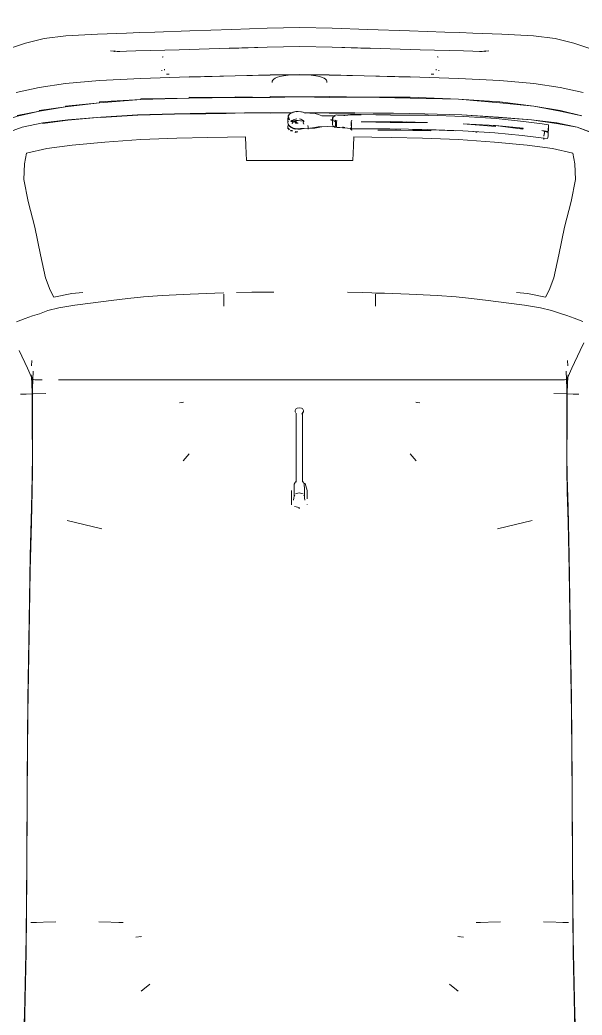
# Model space of a CAD drawing. Header units: millimetres. Extents: x -11245 to 24889, y -43080 to -3800.
# Drawn here: x 19187 to 20146, y -39636 to -37938 of the extents above; entities that cross this region are included whole.
import ezdxf

# ---------------------------------------------------------------- set-up
doc = ezdxf.new("R2010")
doc.units = ezdxf.units.MM
doc.layers.add('A-FLOR-PATT', color=8, linetype='Continuous', lineweight=18)
doc.layers.add('G-IMPT', color=8, linetype='Continuous', lineweight=9)

# ---------------------------------------------------------------- blocks, each defined once
blk = doc.blocks.new('CRT_Fiat Punto - Punto_dwg-V24-PONTOS HIDRÁULICOS GARAGEM')
at = {"layer": 'G-IMPT'}
for p, q in [((834, 187.49), (838.93, 187.67)), ((838.93, 187.67), (841.14, 187.75)), ((843.69, 187.84), (841.14, 187.75)), ((843.69, 187.84), (849.64, 188.05)), ((856.75, 188.3), (849.64, 188.05)), ((862.79, 188.52), (856.75, 188.3)), ((868.29, 188.62), (862.79, 188.52)), ((868.29, 188.62), (873.79, 188.52)), ((873.79, 188.52), (879.82, 188.3)), ((879.82, 188.3), (886.94, 188.05)), ((886.94, 188.05), (892.89, 187.84)), ((892.89, 187.84), (895.44, 187.75)), ((897.64, 187.67), (895.44, 187.75)), ((897.64, 187.67), (902.57, 187.49)), ((821.77, 185.97), (817.89, 184.68)), ((824.93, 186.75), (821.77, 185.97)), ((824.93, 186.75), (828.59, 187.19)), ((828.59, 187.19), (834, 187.49)), ((907.98, 187.19), (902.57, 187.49)), ((907.98, 187.19), (911.64, 186.75)), ((911.64, 186.75), (914.8, 185.97)), ((914.8, 185.97), (918.68, 184.68)), ((836.18, 184.63), (837.34, 184.55)), ((836.18, 184.63), (837.79, 184.53)), ((836.8, 184.46), (836.8, 184.66)), ((836.8, 184.66), (837.34, 184.55)), ((840.49, 184.64), (837.34, 184.55)), ((837.34, 184.55), (837.79, 184.53)), ((840.49, 184.64), (847.84, 184.84)), ((856.3, 185.09), (847.84, 184.84)), ((862.79, 185.29), (856.3, 185.09)), ((856.35, 185.08), (862.79, 185.3)), ((856.35, 185.08), (862.79, 185.29)), ((868.29, 185.39), (862.79, 185.3)), ((868.29, 185.39), (873.79, 185.3)), ((873.79, 185.3), (880.22, 185.08)), ((873.79, 185.29), (880.22, 185.08)), ((873.79, 185.29), (880.27, 185.09)), ((880.27, 185.09), (888.74, 184.84)), ((888.74, 184.84), (896.09, 184.64)), ((896.09, 184.64), (899.24, 184.55)), ((900.39, 184.63), (898.78, 184.53)), ((898.78, 184.53), (899.24, 184.55)), ((899.77, 184.66), (899.24, 184.55)), ((900.39, 184.63), (899.24, 184.55)), ((899.77, 184.46), (899.77, 184.66)), ((844.97, 183.56), (845.08, 183.63)), ((845.08, 183.63), (845.14, 183.66)), ((891.69, 183.63), (891.63, 183.66)), ((891.69, 183.63), (891.8, 183.56)), ((844.87, 181.24), (844.88, 181.38)), ((845.34, 181.52), (845.35, 181.36)), ((891.43, 181.52), (891.42, 181.36)), ((891.89, 181.38), (891.9, 181.24)), ((824.09, 178.46), (828.55, 179.13)), ((824.09, 178.46), (828.55, 179.11)), ((828.55, 179.11), (824.09, 178.46)), ((828.55, 179.13), (834.34, 179.61)), ((841.36, 179.95), (834.34, 179.61)), ((841.36, 179.95), (849.54, 180.23)), ((846.16, 180.72), (845.7, 180.69)), ((849.54, 180.23), (857.35, 180.44)), ((857.35, 180.41), (849.54, 180.19)), ((849.54, 180.19), (857.35, 180.41)), ((857.35, 180.44), (863.29, 180.56)), ((857.35, 180.41), (863.29, 180.53)), ((857.35, 180.41), (863.29, 180.53)), ((868.29, 180.6), (863.29, 180.56)), ((863.72, 179.66), (863.64, 179.49)), ((863.64, 179.49), (863.64, 179.3)), ((863.72, 179.66), (863.88, 179.86)), ((864.1, 179.99), (863.88, 179.86)), ((864.1, 179.99), (864.53, 180.17)), ((864.91, 180.28), (864.53, 180.17)), ((864.91, 180.28), (865.53, 180.42)), ((865.53, 180.42), (866.33, 180.53)), ((866.33, 180.53), (867.27, 180.59)), ((867.45, 180.61), (867.27, 180.59)), ((867.45, 180.61), (868.27, 180.63)), ((868.27, 180.63), (869.09, 180.61)), ((873.29, 180.56), (868.29, 180.6)), ((869.09, 180.61), (869.27, 180.59)), ((870.21, 180.53), (869.27, 180.59)), ((870.21, 180.53), (871.01, 180.42)), ((871.62, 180.28), (871.01, 180.42)), ((871.62, 180.28), (872.01, 180.17)), ((872.01, 180.17), (872.44, 179.99)), ((872.44, 179.99), (872.66, 179.86)), ((872.82, 179.66), (872.66, 179.86)), ((872.82, 179.66), (872.9, 179.49)), ((872.9, 179.49), (872.9, 179.3)), ((879.22, 180.44), (873.29, 180.56)), ((879.22, 180.41), (873.29, 180.53)), ((879.22, 180.41), (873.29, 180.53)), ((879.22, 180.44), (887.04, 180.23)), ((879.22, 180.41), (887.04, 180.19)), ((879.22, 180.41), (887.04, 180.19)), ((895.21, 179.95), (887.04, 180.23)), ((890.62, 180.72), (891.07, 180.69)), ((902.24, 179.61), (895.21, 179.95)), ((908.02, 179.13), (902.24, 179.61)), ((908.02, 179.13), (912.49, 178.46)), ((908.02, 179.11), (912.49, 178.46)), ((908.02, 179.11), (912.49, 178.46)), ((820.21, 177.57), (824.09, 178.46)), ((916.36, 177.57), (912.49, 178.46)), ((852.36, 174.05), (847.04, 173.98)), ((852.36, 174.05), (855.79, 174.1)), ((868.04, 174.37), (868.48, 174.33)), ((868.48, 174.33), (868.57, 174.31)), ((868.57, 174.31), (868.82, 174.25)), ((868.89, 174.22), (868.82, 174.25)), ((868.89, 174.22), (869.24, 174.06)), ((869.08, 174.13), (869.24, 174.06)), ((869.08, 174.13), (870.03, 174.07)), ((873.28, 174.07), (869.17, 174.13)), ((870.89, 174), (870.03, 174.07)), ((870.89, 174), (871.47, 173.85)), ((873.29, 174.14), (877.66, 174.13)), ((877.66, 174.13), (880.78, 174.1)), ((884.21, 174.06), (880.78, 174.1)), ((889.53, 173.98), (884.21, 174.06)), ((821.21, 171.68), (824.69, 172.42)), ((824.69, 172.42), (828.95, 172.92)), ((834.54, 173.41), (840.79, 173.79)), ((840.79, 173.79), (847.04, 173.98)), ((866.27, 172.87), (866.28, 173.15)), ((866.27, 172.47), (866.27, 172.87)), ((866.31, 173.41), (866.28, 173.15)), ((866.33, 172.72), (866.33, 172.61)), ((866.89, 172.61), (867.03, 172.67)), ((867.08, 172.82), (866.97, 172.71)), ((867, 172.27), (867.14, 172.54)), ((867.08, 172.82), (867.25, 172.94)), ((867.13, 172.49), (867.1, 172.63)), ((867.1, 172.63), (867.11, 172.41)), ((867.11, 172.41), (867.14, 172.54)), ((867.37, 173), (867.25, 172.94)), ((867.56, 172.72), (867.27, 172.73)), ((867.28, 172.75), (867.5, 172.8)), ((867.34, 172.56), (867.49, 172.62)), ((867.37, 173), (867.56, 173.08)), ((867.56, 173.08), (867.78, 173.12)), ((867.58, 172.82), (867.56, 172.72)), ((867.58, 172.82), (868.01, 172.84)), ((867.74, 172.68), (867.68, 172.79)), ((868.01, 172.84), (868.45, 172.8)), ((868.25, 173.12), (868.47, 173.06)), ((868.45, 172.8), (868.85, 172.7)), ((868.47, 173.06), (868.66, 172.97)), ((868.66, 172.97), (868.78, 172.91)), ((868.95, 172.78), (868.78, 172.91)), ((869.05, 172.67), (868.86, 172.81)), ((869, 172.23), (868.88, 172.51)), ((868.88, 172.51), (868.9, 172.37)), ((868.92, 172.6), (868.89, 172.46)), ((868.92, 172.6), (868.9, 172.37)), ((869.05, 172.67), (868.95, 172.78)), ((872.06, 173.62), (871.47, 173.85)), ((872.06, 173.62), (873.06, 173.63)), ((873.94, 173.61), (873.06, 173.63)), ((873.89, 172.93), (873.51, 172.94)), ((873.65, 172.87), (873.89, 172.91)), ((873.85, 172.26), (873.88, 172.7)), ((873.86, 173.12), (873.9, 173.29)), ((873.88, 172.7), (873.86, 173.12)), ((873.93, 172.84), (873.86, 172.98)), ((873.92, 172.55), (873.87, 172.44)), ((873.94, 173.41), (873.88, 172.7)), ((873.94, 173.41), (873.88, 172.84)), ((873.88, 172.98), (873.89, 173.12)), ((873.88, 172.84), (873.89, 173.12)), ((873.88, 172.63), (873.88, 172.84)), ((873.88, 172.7), (873.88, 172.84)), ((873.94, 173.41), (873.9, 173.29)), ((874.3, 173.57), (873.94, 173.61)), ((873.94, 173.41), (873.99, 173.53)), ((873.99, 173.53), (874.24, 173.69)), ((874.3, 173.57), (874.18, 173.53)), ((874.38, 172.8), (874.23, 172.88)), ((874.23, 172.88), (874.66, 172.78)), ((874.24, 173.69), (874.49, 173.77)), ((874.36, 172.48), (874.28, 172.65)), ((874.36, 172.48), (874.35, 172.21)), ((874.38, 172.8), (874.66, 172.78)), ((874.68, 173.76), (874.49, 173.77)), ((874.68, 173.76), (875.13, 173.75)), ((875.58, 173.75), (875.13, 173.75)), ((876.89, 173.83), (876.43, 173.79)), ((876.89, 173.83), (877.06, 173.84)), ((877, 171.99), (877.01, 172.49)), ((877, 171.99), (877.01, 172.49)), ((877, 171.99), (877.01, 172.49)), ((877.15, 172.87), (877.01, 172.67)), ((877.01, 172.49), (877.01, 172.67)), ((877.08, 172.25), (877.01, 172.67)), ((877.08, 172.25), (877.01, 172.67)), ((877.01, 172.49), (877.01, 172.67)), ((877.01, 172.49), (877.01, 172.67)), ((877.01, 172.67), (877.08, 172.41)), ((877.06, 173.84), (878.73, 173.84)), ((877.09, 172.72), (877.15, 172.87)), ((885.29, 172.49), (886.37, 172.58)), ((885.29, 172.49), (886.37, 172.58)), ((889.06, 172.5), (889.28, 172.48)), ((889.06, 172.5), (889.28, 172.48)), ((895.78, 173.8), (889.53, 173.98)), ((890.09, 173.72), (896.15, 173.51)), ((901.63, 173.17), (896.15, 173.51)), ((901.63, 173.17), (906.25, 172.69)), ((909.42, 172.28), (906.25, 172.69)), ((817.99, 170.51), (821.21, 171.68)), ((866.25, 171.78), (866.32, 172.04)), ((866.25, 171.78), (866.25, 171.59)), ((866.25, 171.4), (866.25, 171.59)), ((866.48, 171.27), (866.31, 171.52)), ((866.48, 171.27), (866.53, 171.42)), ((867.34, 171.43), (867.5, 171.47)), ((868.32, 171.34), (868.12, 171.44)), ((869.03, 171.49), (869.98, 171.52)), ((869.68, 171.98), (869.73, 171.72)), ((869.73, 171.72), (869.73, 171.53)), ((869.73, 171.34), (869.73, 171.53)), ((870.85, 171.54), (871.43, 171.66)), ((873.91, 171.78), (873.03, 171.79)), ((873.85, 172.26), (873.88, 172.11)), ((873.91, 171.98), (873.88, 172.11)), ((873.91, 171.98), (873.96, 171.86)), ((874.27, 171.8), (873.91, 171.78)), ((874.2, 171.7), (873.96, 171.86)), ((874.2, 171.7), (874.64, 171.63)), ((874.35, 171.93), (874.35, 172.21)), ((874.64, 171.63), (875.09, 171.62)), ((875.09, 171.62), (875.55, 171.6)), ((875.93, 171.58), (875.73, 171.6)), ((876.39, 171.52), (875.93, 171.58)), ((876.85, 171.46), (876.39, 171.52)), ((876.85, 171.54), (877.02, 171.52)), ((877.02, 171.44), (876.85, 171.46)), ((876.99, 171.29), (876.99, 171.49)), ((876.99, 171.29), (876.99, 171.49)), ((876.99, 171.29), (876.99, 171.49)), ((876.99, 171.29), (877.06, 171.37)), ((876.99, 171.29), (877.06, 171.37)), ((876.99, 171.29), (877.12, 171.19)), ((876.99, 171.29), (877.12, 171.19)), ((877, 171.99), (877.08, 172.25)), ((877, 171.99), (877.08, 172.25)), ((877, 171.99), (877.07, 171.81)), ((877, 171.99), (877.07, 171.81)), ((878.67, 171.43), (877.02, 171.44)), ((877.06, 171.37), (877.07, 171.81)), ((877.12, 171.19), (877.06, 171.37)), ((877.07, 171.81), (877.08, 172.25)), ((878.67, 171.43), (883.56, 171.41)), ((884.6, 171.17), (881.56, 171.17)), ((883.56, 171.41), (889.91, 171.32)), ((884.6, 171.34), (885.43, 171.28)), ((884.6, 171.34), (885.43, 171.28)), ((884.6, 171.25), (884.6, 171.17)), ((884.6, 171.25), (884.6, 171.17)), ((884.6, 171.17), (887.46, 171.14)), ((887.47, 171.22), (887.46, 171.14)), ((887.47, 171.22), (887.46, 171.14)), ((890.56, 171.06), (887.46, 171.14)), ((890.57, 171.14), (887.47, 171.22)), ((889.91, 171.32), (895.94, 171.1)), ((890.57, 171.23), (894.65, 171.05)), ((890.57, 171.23), (894.65, 171.05)), ((898.4, 170.87), (897.69, 170.99)), ((898.4, 170.87), (897.69, 170.99)), ((898.23, 170.87), (898.4, 170.87)), ((898.23, 170.87), (898.4, 170.87)), ((900.61, 172.04), (900.6, 171.9)), ((900.61, 172.04), (900.6, 171.9)), ((901.12, 172.01), (901.52, 171.92)), ((901.12, 172.01), (901.52, 171.92)), ((906.18, 171.43), (905.59, 171.57)), ((906.18, 171.43), (905.59, 171.57)), ((910.51, 172.11), (909.42, 172.28)), ((909.83, 170.82), (909.74, 170.59)), ((909.83, 170.82), (909.74, 170.59)), ((909.76, 171.07), (909.84, 171)), ((909.76, 171.07), (909.84, 171)), ((909.77, 170.33), (909.83, 170.82)), ((909.77, 170.33), (909.83, 170.82)), ((909.83, 170.82), (909.84, 171)), ((909.83, 170.82), (909.84, 171)), ((909.84, 171.03), (909.98, 171.03)), ((910.37, 170.91), (909.86, 170.97)), ((910.39, 170.99), (910.37, 170.8)), ((910.46, 170.66), (910.42, 170.27)), ((910.46, 170.97), (910.45, 170.81)), ((910.46, 170.66), (910.47, 170.93)), ((910.49, 171.14), (910.47, 171.51)), ((910.47, 171.51), (910.47, 170.93)), ((910.47, 170.93), (910.48, 171.28)), ((910.49, 171.14), (910.47, 170.93)), ((910.49, 171.64), (910.48, 171.28)), ((910.51, 171.85), (910.49, 171.64)), ((910.51, 171.85), (910.51, 172.11)), ((910.35, 169.76), (909.25, 169.87)), ((909.72, 169.83), (909.64, 169.72)), ((909.72, 169.83), (909.64, 169.72)), ((909.69, 170.16), (909.74, 170.59)), ((909.7, 169.63), (909.72, 169.82)), ((909.7, 169.63), (909.72, 169.82)), ((909.7, 169.63), (909.72, 169.82)), ((910.35, 169.76), (910.38, 169.89)), ((910.38, 169.89), (910.42, 170.27)), ((860.15, 143.67), (857.58, 143.62)), ((863.92, 143.7), (860.15, 143.67)), ((876.42, 143.67), (878.99, 143.61)), ((880.51, 143.57), (878.99, 143.61)), ((830.13, 141.49), (833.25, 141.9)), ((833.25, 141.9), (836.28, 142.26)), ((836.28, 142.26), (839.15, 142.59)), ((839.15, 142.59), (841.76, 142.88)), ((841.76, 142.88), (844.98, 143.13)), ((844.98, 143.13), (849.71, 143.35)), ((849.71, 143.35), (853.87, 143.51)), ((853.87, 143.51), (855.4, 143.56)), ((855.4, 143.36), (855.4, 143.24)), ((855.4, 142.94), (855.4, 143.24)), ((855.4, 142.24), (855.4, 142.94)), ((855.4, 141.34), (855.4, 142.24)), ((881.17, 143.55), (880.51, 143.57)), ((882.7, 143.51), (881.17, 143.55)), ((881.17, 143.36), (881.17, 143.24)), ((881.17, 142.94), (881.17, 143.24)), ((881.17, 142.94), (881.17, 142.24)), ((881.17, 142.24), (881.17, 141.34)), ((882.7, 143.51), (886.86, 143.35)), ((891.59, 143.13), (886.86, 143.35)), ((891.59, 143.13), (894.81, 142.88)), ((897.42, 142.59), (894.81, 142.88)), ((897.42, 142.59), (900.29, 142.26)), ((903.32, 141.9), (900.29, 142.26)), ((903.32, 141.9), (906.44, 141.49)), ((824.17, 140.04), (825.55, 140.6)), ((827.41, 141.06), (825.55, 140.6)), ((830.13, 141.49), (827.41, 141.06)), ((906.44, 141.49), (909.16, 141.06)), ((909.16, 141.06), (911.02, 140.6)), ((912.38, 140.14), (911.02, 140.6)), ((820.24, 138.66), (821.72, 139.21)), ((821.72, 139.21), (822.96, 139.65)), ((822.96, 139.65), (824.17, 140.04)), ((912.38, 140.14), (913.6, 139.74)), ((914.84, 139.29), (913.6, 139.74)), ((914.84, 139.29), (916.3, 138.71)), ((820.71, 133.8), (822.12, 130.78)), ((915.86, 133.8), (914.45, 130.78)), ((916.48, 135.12), (915.86, 133.8)), ((822.85, 132.08), (822.8, 131.19)), ((913.72, 132.08), (913.77, 131.19)), ((822.12, 130.78), (822.73, 129.39)), ((822.8, 131.19), (822.81, 131.48)), ((822.96, 127.39), (823.06, 130.31)), ((913.51, 130.31), (913.61, 127.39)), ((913.77, 131.19), (913.76, 131.48)), ((914.45, 130.78), (913.84, 129.39)), ((823, 128.95), (822.73, 129.39)), ((822.78, 129.36), (822.74, 129.67)), ((822.74, 129.67), (822.86, 128.39)), ((822.78, 129.36), (822.86, 128.39)), ((822.96, 125.33), (822.86, 128.39)), ((822.86, 128.39), (822.91, 126.31)), ((823.36, 128.81), (823, 128.95)), ((823.36, 128.81), (824.6, 128.81)), ((823.36, 128.81), (823.41, 128.81)), ((824.6, 128.81), (823.41, 128.81)), ((831.05, 128.81), (827.36, 128.81)), ((834.92, 128.81), (831.05, 128.81)), ((838.87, 128.81), (834.92, 128.81)), ((838.87, 128.81), (842.83, 128.81)), ((842.83, 128.81), (846.86, 128.81)), ((846.86, 128.81), (851.04, 128.81)), ((854.28, 128.81), (851.04, 128.81)), ((854.28, 128.81), (855.51, 128.81)), ((856.19, 128.81), (855.51, 128.81)), ((856.19, 128.81), (857.76, 128.81)), ((860.34, 128.81), (857.76, 128.81)), ((864.04, 128.81), (860.34, 128.81)), ((868.29, 128.81), (864.04, 128.81)), ((872.54, 128.81), (868.29, 128.81)), ((872.54, 128.81), (876.23, 128.81)), ((876.23, 128.81), (878.81, 128.81)), ((880.39, 128.81), (878.81, 128.81)), ((881.06, 128.81), (880.39, 128.81)), ((882.29, 128.81), (881.06, 128.81)), ((885.54, 128.81), (882.29, 128.81)), ((889.71, 128.81), (885.54, 128.81)), ((889.71, 128.81), (893.74, 128.81)), ((897.7, 128.81), (893.74, 128.81)), ((897.7, 128.81), (901.66, 128.81)), ((901.66, 128.81), (905.52, 128.81)), ((905.52, 128.81), (909.18, 128.81)), ((912.01, 128.81), (909.21, 128.81)), ((911.97, 128.81), (913.21, 128.81)), ((911.97, 128.81), (913.16, 128.81)), ((912.01, 128.81), (913.21, 128.81)), ((913.21, 128.81), (913.16, 128.81)), ((913.21, 128.81), (913.57, 128.95)), ((913.57, 128.95), (913.84, 129.39)), ((913.61, 125.33), (913.71, 128.39)), ((913.71, 128.39), (913.66, 126.31)), ((913.83, 129.67), (913.71, 128.39)), ((913.79, 129.36), (913.71, 128.39)), ((913.83, 129.67), (913.79, 129.36)), ((822.96, 127.03), (822.96, 127.39)), ((822.96, 127.03), (822.96, 126.19)), ((913.61, 127.39), (913.61, 127.03)), ((913.61, 127.03), (913.61, 126.19)), ((820.92, 126.39), (825.19, 126.51)), ((820.92, 126.39), (821.9, 126.4)), ((822.91, 122.45), (822.91, 126.31)), ((822.96, 125.33), (822.96, 126.19)), ((822.96, 121.47), (822.96, 125.33)), ((822.96, 125.33), (822.96, 124.91)), ((915.65, 126.39), (911.38, 126.51)), ((913.61, 125.33), (913.61, 126.19)), ((913.61, 121.47), (913.61, 125.33)), ((913.61, 124.91), (913.61, 125.33)), ((913.66, 122.45), (913.66, 126.31)), ((915.65, 126.39), (914.67, 126.4)), ((822.96, 121.05), (822.96, 124.91)), ((848.58, 125), (847.92, 124.92)), ((848.43, 124.97), (848.58, 125)), ((867.52, 123.61), (867.56, 123.73)), ((867.53, 123.43), (867.52, 123.61)), ((867.57, 123.27), (867.53, 123.43)), ((867.69, 123.93), (867.56, 123.73)), ((867.87, 123.99), (867.69, 123.93)), ((868.22, 124.06), (867.87, 123.99)), ((868.57, 123.99), (868.22, 124.06)), ((868.57, 123.99), (868.74, 123.93)), ((868.63, 122.97), (868.91, 123.43)), ((868.73, 123.11), (868.91, 123.43)), ((868.74, 123.93), (868.87, 123.73)), ((868.92, 123.61), (868.87, 123.73)), ((868.87, 123.27), (868.91, 123.43)), ((868.92, 123.61), (868.91, 123.43)), ((888.14, 124.97), (887.99, 125)), ((887.99, 125), (888.65, 124.92)), ((913.61, 121.05), (913.61, 124.91)), ((822.92, 118.66), (822.91, 122.45)), ((867.68, 123.18), (867.68, 121.71)), ((867.68, 121.71), (867.68, 117.32)), ((868.63, 122.97), (868.87, 123.27)), ((868.63, 122.97), (868.77, 123.19)), ((868.63, 122.97), (868.73, 123.11)), ((868.75, 121.71), (868.77, 123.19)), ((868.75, 117.32), (868.75, 121.71)), ((913.65, 118.66), (913.66, 122.45)), ((822.96, 121.47), (822.97, 117.68)), ((822.97, 117.26), (822.96, 121.05)), ((913.6, 117.68), (913.61, 121.47)), ((913.6, 117.26), (913.61, 121.05)), ((822.92, 118.66), (822.92, 119.86)), ((822.95, 116.01), (822.97, 119.74)), ((822.97, 119.38), (822.97, 119.74)), ((822.97, 119.38), (822.97, 118.54)), ((822.97, 117.68), (822.97, 118.54)), ((913.62, 116.01), (913.6, 119.74)), ((913.6, 119.74), (913.6, 119.38)), ((913.6, 119.38), (913.6, 118.54)), ((913.6, 117.68), (913.6, 118.54)), ((913.65, 119.86), (913.65, 118.66)), ((822.95, 113.53), (822.97, 117.26)), ((822.97, 117.68), (822.97, 117.26)), ((822.97, 117.68), (822.97, 117.26)), ((867.68, 112.91), (867.68, 117.32)), ((868.75, 117.32), (868.75, 112.91)), ((913.6, 117.26), (913.6, 117.68)), ((913.6, 117.26), (913.6, 117.68)), ((913.62, 113.53), (913.6, 117.26)), ((822.88, 112.33), (822.95, 116.01)), ((849.54, 116.25), (848.54, 115.06)), ((848.65, 115.19), (848.54, 115.06)), ((887.03, 116.25), (888.03, 115.06)), ((887.92, 115.19), (888.03, 115.06)), ((913.62, 116.01), (913.69, 112.33)), ((822.88, 109.85), (822.95, 113.53)), ((913.69, 109.85), (913.62, 113.53)), ((822.76, 107.16), (822.88, 112.33)), ((867.51, 111.4), (867.68, 111.73)), ((867.68, 111.44), (867.68, 112.91)), ((868.75, 112.91), (868.75, 111.44)), ((868.75, 111.73), (868.93, 111.4)), ((913.81, 107.16), (913.69, 112.33)), ((822.76, 104.68), (822.88, 109.85)), ((866.88, 108.63), (866.88, 110.03)), ((866.88, 110), (866.88, 110.03)), ((866.88, 109.97), (866.88, 110)), ((867.33, 110.25), (867.37, 111.1)), ((867.33, 109.38), (867.33, 110.25)), ((867.37, 111.1), (867.51, 111.4)), ((869.06, 111.1), (868.93, 111.4)), ((868.96, 111.33), (869.22, 111.23)), ((869.1, 110.25), (869.06, 111.1)), ((869.1, 109.38), (869.1, 110.25)), ((869.22, 111.23), (869.56, 110.03)), ((869.56, 108.63), (869.56, 110.03)), ((869.56, 110.03), (869.56, 110)), ((869.56, 110), (869.56, 109.97)), ((913.81, 104.68), (913.69, 109.85)), ((866.88, 108.63), (866.88, 107.64)), ((867.31, 108.81), (867.26, 108.38)), ((867.31, 108.81), (867.33, 109.02)), ((867.33, 109.02), (867.33, 109.38)), ((867.4, 109.25), (867.33, 109.02)), ((867.33, 109.02), (867.44, 109.23)), ((868.22, 109.66), (867.55, 109.47)), ((868.22, 109.66), (868.88, 109.47)), ((869, 109.23), (869.1, 109.02)), ((869.03, 109.25), (869.1, 109.02)), ((869.1, 109.02), (869.1, 109.38)), ((869.12, 108.81), (869.1, 109.02)), ((869.12, 108.81), (869.18, 108.38)), ((822.58, 98.92), (822.76, 107.16)), ((866.88, 107.64), (866.91, 107.68)), ((866.88, 107.61), (866.88, 107.64)), ((866.88, 107.61), (866.88, 107.58)), ((867.41, 107.3), (868.22, 107.14)), ((868.22, 106.91), (868.22, 107.14)), ((869.56, 107.61), (869.56, 107.64)), ((869.56, 107.58), (869.56, 107.61)), ((913.81, 107.16), (913.99, 98.92)), ((828.85, 104.94), (834.73, 103.54)), ((907.72, 104.94), (901.84, 103.54)), ((822.58, 96.44), (822.76, 104.68)), ((913.99, 96.44), (913.81, 104.68)), ((822.38, 87.97), (822.58, 98.92)), ((914.19, 87.97), (913.99, 98.92)), ((822.38, 85.49), (822.58, 96.44)), ((914.19, 85.49), (913.99, 96.44)), ((822.18, 74.65), (822.38, 87.97)), ((914.19, 87.97), (914.39, 74.65)), ((822.18, 72.17), (822.38, 85.49)), ((914.39, 72.17), (914.19, 85.49)), ((822.03, 60.53), (822.18, 74.65)), ((914.54, 60.53), (914.39, 74.65)), ((822.03, 58.05), (822.18, 72.17)), ((914.54, 58.05), (914.39, 72.17)), ((821.98, 47.17), (822.03, 60.53)), ((914.54, 60.53), (914.59, 47.17)), ((821.98, 44.69), (822.03, 58.05)), ((914.59, 44.69), (914.54, 58.05)), ((821.88, 34.15), (821.98, 47.17)), ((914.69, 34.15), (914.59, 47.17)), ((821.88, 31.67), (821.98, 44.69)), ((914.69, 31.67), (914.59, 44.69)), ((822.65, 36.71), (826.92, 36.84)), ((822.65, 36.71), (823.63, 36.72)), ((838.35, 36.71), (834.23, 36.84)), ((838.35, 36.71), (837.6, 36.72)), ((898.22, 36.71), (902.34, 36.84)), ((898.22, 36.71), (898.97, 36.72)), ((913.92, 36.71), (909.65, 36.84)), ((913.92, 36.71), (912.94, 36.72)), ((821.58, 21.02), (821.88, 34.15)), ((841.46, 34.32), (840.5, 34.23)), ((841.23, 34.29), (841.46, 34.32)), ((895.34, 34.29), (895.12, 34.32)), ((895.12, 34.32), (896.07, 34.23)), ((914.69, 34.15), (914.99, 21.02)), ((821.58, 18.53), (821.88, 31.67)), ((914.99, 18.53), (914.69, 31.67)), ((842.85, 26.24), (841.4, 25.06)), ((893.72, 26.24), (895.17, 25.06)), ((841.56, 25.18), (841.4, 25.06)), ((895.01, 25.18), (895.17, 25.06)), ((821.05, 7.98), (821.58, 21.02)), ((915.52, 7.98), (914.99, 21.02))]:
    blk.add_line(p, q, dxfattribs=at)
at = {"layer": 'G-IMPT', "flags": 128}
for points in [[(868.29, 176.85), (863.29, 176.76), (857.35, 176.73), (849.54, 176.64), (841.36, 176.38), (834.35, 175.84), (828.57, 175.15), (824.12, 174.42), (820.43, 173.55), (816.94, 172.47), (818.73, 173.1)], [(868.29, 176.85), (863.29, 176.9), (863.29, 176.76), (857.35, 176.87), (857.35, 176.73), (849.54, 176.78), (849.54, 176.64), (841.36, 176.52), (841.36, 176.38), (834.34, 175.99), (834.35, 175.84), (828.55, 175.29), (828.57, 175.15), (824.09, 174.55), (824.12, 174.42), (820.38, 173.68)], [(866.85, 174.12), (863.29, 174.07), (863.29, 174.14), (866.88, 174.14)], [(867.75, 174.32), (868.04, 174.37), (867.62, 174.38), (867.18, 174.25), (866.89, 174.15), (866.55, 173.9), (866.47, 173.74), (866.31, 173.41), (866.46, 173.26), (866.54, 172.92)], [(867, 174.15), (867.18, 174.25), (867.35, 174.27)], [(869.06, 174.14), (873.29, 174.14), (877.65, 174.06), (873.28, 174.07)], [(840.79, 173.79), (834.55, 173.34), (840.8, 173.72), (834.54, 173.41), (828.97, 172.86), (824.71, 172.35), (824.69, 172.42), (828.97, 172.86), (828.95, 172.92), (834.54, 173.41)], [(866.27, 172.47), (866.32, 172.21), (866.55, 171.85)], [(866.54, 172.92), (866.34, 173.09), (866.31, 173.41), (866.35, 173.61), (866.55, 173.9)], [(867.68, 172.79), (867.49, 172.62), (867.5, 172.62)], [(873.92, 173.29), (873.89, 173.12), (873.86, 173.27), (873.94, 173.41)], [(873.93, 172.84), (874.14, 172.72), (874.28, 172.65), (874.38, 172.8), (874.55, 172.54), (874.54, 172.15), (874.54, 171.77), (874.43, 171.7), (874.27, 171.8)], [(874.35, 172.21), (874.55, 172.54), (874.28, 172.65)], [(866.32, 172.04), (866.32, 171.91), (866.37, 172.13)], [(868.42, 171.37), (867.99, 171.35), (867.56, 171.39), (867.16, 171.49), (866.82, 171.65), (866.55, 171.85), (866.39, 172.09)], [(866.49, 171.96), (866.77, 171.75), (867.16, 171.49), (867.54, 171.48), (867.99, 171.35), (867.99, 171.43), (868.44, 171.46), (869.03, 171.49), (868.42, 171.37)], [(867.86, 171.45), (867.65, 171.35), (867.34, 171.43), (867.08, 171.56), (866.93, 171.67)], [(873.03, 171.79), (872.06, 171.77), (871.44, 171.77), (870.84, 171.65)], [(870.84, 171.65), (871.43, 171.66), (872.06, 171.77)], [(874.35, 171.93), (874.27, 171.8), (874.29, 171.92)], [(875.55, 171.68), (875.73, 171.68), (875.93, 171.66)], [(875.93, 171.66), (875.73, 171.6), (875.55, 171.6)], [(895.94, 171.1), (901.4, 170.75), (906.06, 170.27), (909.25, 169.87)], [(910.46, 170.97), (909.38, 171.11), (910.45, 170.81)], [(915.09, 162.8), (914.99, 165.45), (914.65, 167.3), (911.17, 168.09), (906.87, 168.64), (901.36, 169.16), (895.23, 169.58), (889.1, 169.81), (883.89, 169.92), (880.53, 170), (877.47, 170.04), (877.4, 168.51), (877.3, 166.02), (873.09, 166.05), (868.29, 166.05), (863.48, 166.05), (859.27, 166.02), (859.17, 168.51), (859.1, 170.04), (856.04, 170), (852.68, 169.92), (847.47, 169.81), (841.34, 169.58), (835.21, 169.16), (829.7, 168.64), (825.4, 168.09), (821.92, 167.3), (821.58, 165.45), (821.48, 162.8), (822.24, 159.09), (823.35, 154.7), (824.32, 150.04), (825.18, 146.13), (825.97, 144.04), (826.59, 142.85), (829.63, 143.44), (831.5, 143.66)], [(913.22, 154.7), (914.33, 159.09), (915.09, 162.8), (914.99, 165.45), (914.65, 167.3), (911.17, 168.09), (906.87, 168.64), (901.36, 169.16), (895.23, 169.58), (889.1, 169.81), (883.89, 169.92), (880.53, 170), (877.47, 170.04), (877.4, 168.51), (877.3, 166.02), (873.09, 166.05), (868.29, 166.05), (863.48, 166.05), (859.27, 166.02), (859.17, 168.51), (859.1, 170.04), (856.04, 170), (852.68, 169.92), (847.47, 169.81), (841.34, 169.58), (835.21, 169.16), (829.7, 168.64), (825.4, 168.09), (821.92, 167.3), (821.58, 165.45), (821.48, 162.8), (822.24, 159.09), (823.35, 154.7), (824.32, 150.04), (825.18, 146.13), (825.97, 144.04), (826.59, 142.85), (829.63, 143.44), (831.5, 143.66)], [(905.07, 143.66), (906.94, 143.44), (909.98, 142.85), (910.6, 144.04), (911.39, 146.13), (912.25, 150.04), (913.22, 154.7), (914.33, 159.09), (915.09, 162.8)], [(905.07, 143.66), (906.94, 143.44), (909.98, 142.85), (910.6, 144.04), (911.39, 146.13), (912.25, 150.04), (913.22, 154.7)]]:
    blk.add_lwpolyline(points, dxfattribs=at)
for points in [[(916.18, 173.63), (912.46, 174.42), (908.02, 175.24), (902.23, 175.84), (895.21, 176.47), (887.04, 176.64), (879.22, 176.82), (873.29, 176.76), (868.29, 176.85), (873.29, 176.9), (879.22, 176.82), (887.04, 176.78), (895.21, 176.47), (902.24, 175.99), (908.02, 175.24), (912.49, 174.55)], [(840.8, 173.72), (847.05, 173.91), (852.37, 173.98), (855.8, 174.03), (858.91, 174.13), (858.92, 174.06), (863.29, 174.14), (858.91, 174.13), (855.79, 174.1), (855.8, 174.03), (852.36, 174.05), (852.37, 173.98), (847.04, 173.98)], [(866.78, 172.64), (867.16, 172.55), (867.59, 172.58), (867.3, 172.78), (867.16, 172.55), (866.87, 172.83)], [(868.01, 172.4), (867.56, 172.36), (867.59, 172.58)], [(873.88, 172.98), (873.88, 172.83), (873.86, 172.98), (873.86, 173.12)], [(875.58, 173.75), (875.77, 173.67), (875.97, 173.68), (876.43, 173.72), (876.89, 173.77), (877.06, 173.78), (878.73, 173.77), (877.06, 173.84), (876.89, 173.77), (876.43, 173.79), (875.97, 173.74), (875.77, 173.73)], [(878.7, 172.59), (883.62, 172.66), (889.99, 172.47), (883.61, 172.5)], [(878.73, 173.84), (883.67, 173.75), (890.08, 173.66), (890.09, 173.72), (883.68, 173.81)], [(918.56, 170.45), (915.35, 171.68), (911.86, 172.35), (907.62, 172.93), (902.02, 173.34), (895.78, 173.8), (902.04, 173.41), (907.62, 172.93), (911.89, 172.42), (915.35, 171.68), (918.59, 170.51), (921.14, 169.25)], [(866.75, 171.06), (867.14, 171.05), (866.8, 171.21)], [(867.53, 170.79), (867.98, 170.91), (867.55, 170.95)], [(870.85, 171.54), (869.98, 171.52), (870.84, 171.65)], [(906.18, 171.51), (901.53, 171.99), (896.04, 172.25), (901.51, 171.83), (901.53, 171.99), (906.17, 171.35)]]:
    blk.add_lwpolyline(points, close=True, dxfattribs=at)
blk = doc.blocks.new('CRT_Fiat Punto - Fiat punto 2-V25-PONTOS HIDRÁULICOS GARAGEM')
at = {"xscale": 10.05298727948713, "yscale": 10.05298727948713, "zscale": 10.05298727948713}
blk.add_blockref('CRT_Fiat Punto - Punto_dwg-V24-PONTOS HIDRÁULICOS GARAGEM', (-8728.9, 102.4), dxfattribs=at)

msp = doc.modelspace()

# ---------------------------------------------------------------- hatches: boundary and pattern name
at = {"layer": 'A-FLOR-PATT', "lineweight": 9}
h = msp.add_hatch(dxfattribs=at)
h.set_pattern_fill('FP_1', color=9, style=0, pattern_type=2)
h.set_pattern_definition([(0, (60868.92, 0), (812.8, 203.2), [33.528, -576.072, 33.528, -576.072, -3251.2]), (0, (60868.92, 0), (812.8, 203.2), [-1219.2, 33.528, -1185.672, 33.528, -576.072, -1422.4]), (0, (60868.92, 0), (812.8, 203.2), [-3048, 33.528, -372.872, 33.528, -982.472]), (120, (61173.72, 101.6), (-582.37636, 602.30545), [33.528, -576.072, 33.528, -576.072, -3251.2]), (120, (61173.72, 101.6), (-582.37636, 602.30545), [-1219.2, 33.528, -1185.672, 33.528, -576.072, -1422.4]), (120, (61173.72, 101.6), (-582.37636, 602.30545), [-3048, 33.528, -372.872, 33.528, -982.472]), (240, (61275.32, 508), (-230.42364, -805.50545), [33.528, -576.072, 33.528, -576.072, -3251.2]), (240, (61275.32, 508), (-230.42364, -805.50545), [-1219.2, 33.528, -1185.672, 33.528, -576.072, -1422.4]), (240, (61275.32, 508), (-230.42364, -805.50545), [-3048, 33.528, -372.872, 33.528, -982.472])])
h.paths.add_polyline_path([(15159.3, -39194.7), (15159.3, -38320.7), (15074.3, -38319.7), (15074.3, -38220.7), (15084.3, -38220.7), (15084.3, -37249.7), (14884.3, -37249.7), (14884.3, -37259.7), (12284.3, -37259.7), (12284.3, -37249.7), (12084.3, -37249.7), (12084.3, -42889.7), (15084.3, -42889.7), (15084.3, -41918.7), (15074.3, -41918.7), (15074.3, -41818.7), (15159.3, -41818.7), (15159.3, -40944.7), (15129.3, -40944.7), (15129.3, -39194.7)])
h.paths.add_polyline_path([(21264.3, -43069.7), (21264.3, -41379.7), (21254.3, -41379.7), (21254.3, -41324.7), (21255.8, -41321.1), (21259.3, -41319.7), (21414.3, -41319.7), (21414.3, -41329.7), (21449.3, -41329.7), (21452.8, -41331.1), (21454.3, -41334.7), (21454.3, -41379.7), (21444.3, -41379.7), (21444.3, -42879.7), (24444.3, -42879.7), (24444.3, -40429.7), (21444.3, -40429.7), (21444.3, -40479.7), (21454.3, -40479.7), (21454.3, -40524.7), (21452.8, -40528.2), (21449.3, -40529.7), (22244.3, -40529.7), (22244.3, -40559.7), (21444.3, -40559.7), (21444.3, -40529.7), (21414.3, -40529.7), (21414.3, -40539.7), (21259.3, -40539.7), (21255.8, -40538.2), (21254.3, -40534.7), (21254.3, -40479.7), (21264.3, -40479.7), (21264.3, -40048.7), (21254.3, -40048.7), (21254.3, -39948.7), (21264.3, -39948.7), (21264.3, -37550.7), (21254.3, -37549.7), (21254.3, -37469.7), (15264.3, -37469.7), (15264.3, -38220.7), (15274.3, -38220.7), (15274.3, -38320.7), (15189.3, -38320.7), (15189.3, -39194.7), (15159.3, -39194.7), (15159.3, -40944.7), (15189.3, -40944.7), (15189.3, -41818.7), (15274.3, -41819.7), (15274.3, -41918.7), (15264.3, -41918.7), (15264.3, -42421.3), (15266.8, -42419.6), (15269.3, -42421.3), (15269.3, -42424.4), (15270.7, -42424.4), (15271.8, -42425.2), (15274.8, -42432.8), (15306.9, -42432), (15310, -42426.9), (15312.1, -42422.7), (15314.1, -42421), (15317.8, -42424.1), (15321.2, -42420.7), (15325, -42426.9), (15329.5, -42433.3), (15331.5, -42433.7), (15360.6, -42437.8), (15360.9, -42438.9), (15361.9, -42439.2), (15360.9, -42444.6), (15362.9, -42445.3), (15362.9, -42447), (15360.9, -42449), (15361.9, -42450.1), (15359.3, -42451.9), (15350.5, -42453.7), (15328.1, -42457.3), (15324.4, -42464.4), (15322.7, -42468.3), (15315.4, -42468.8), (15311.4, -42468.1), (15309.4, -42461.2), (15306, -42456.4), (15274.6, -42457.6), (15270.7, -42464.1), (15269.3, -42464.9), (15269.3, -42468), (15266.8, -42469.7), (15264.3, -42468), (15264.3, -43069.7), (18204.7, -43069.7)])
h.paths.add_polyline_path([(15317.5, -42444.6), (15316.5, -42441.6), (15315.3, -42443.8), (15316, -42444)])
h.paths.add_polyline_path([(15317.5, -42448.7), (15316.8, -42445.2), (15314.3, -42445.8), (15316.8, -42448.1)])
h.paths.add_polyline_path([(15362.5, -42444.6), (15362.5, -42442.3), (15363.5, -42442.7), (15362.9, -42444)])
h.paths.add_polyline_path([(17064.3, -41949.7), (16997, -41947.8), (16913.1, -41940.4), (16835, -41930.3), (16829.5, -41928.3), (16827.9, -41924.4), (16783.8, -41917.1), (16672.9, -41895.6), (16606.6, -41861), (16581, -41847.3), (16545.6, -41825.4), (16491, -41784.4), (16441.6, -41741.1), (16397.3, -41694.1), (16346.7, -41628), (16301.9, -41567.4), (16276, -41529.4), (16265.6, -41511.3), (16254.2, -41484.8), (16237.9, -41433.2), (16229, -41396.2), (16223.8, -41362.8), (16221.4, -41337), (16216.7, -41244.1), (16215, -41127.2), (16215.6, -40963.7), (16218.6, -40862.9), (16222.6, -40805.8), (16226.7, -40771.5), (16235, -40720.9), (16235.2, -40719.4), (16235.7, -40706.5), (16237.8, -40701.2), (16239.3, -40699.2), (16240.9, -40682.5), (16241.8, -40662.1), (16241.8, -40660.9), (16240.6, -40658.7), (16238.1, -40543.1), (16220.7, -40524.4), (16199.6, -40497.4), (16195.3, -40488), (16185.7, -40458.2), (16166, -40443.2), (16153.4, -40432.4), (16134.3, -40412.9), (16117.7, -40389.7), (16099.3, -40357.3), (16093.6, -40343.9), (16094.7, -40326.2), (16238.7, -40400), (16239.8, -39009.6), (16239.5, -38963), (16230.8, -38917), (16221.2, -38841.6), (16218.4, -38798.2), (16216.3, -38739.4), (16214.9, -38611.9), (16215.8, -38489.3), (16219, -38412.8), (16220.9, -38399.2), (16222.9, -38386.2), (16225.8, -38358.4), (16230.8, -38321.5), (16239.6, -38282.4), (16262.7, -38222.4), (16282.9, -38183.6), (16302.9, -38150.1), (16324.9, -38121.3), (16338.3, -38107), (16369.7, -38085.1), (16468.9, -38027.6), (16506.2, -38009.9), (16568.4, -37987.1), (16602.1, -37976.4), (16628.7, -37969.9), (16676.4, -37964.8), (16769.2, -37960.6), (17064.3, -37951.1), (17180.6, -37954.3), (17463.6, -37965.5), (17507, -37971.6), (17538.8, -37980), (17602.3, -38002.3), (17638, -38016.7), (17679.3, -38038.6), (17769.1, -38091.2), (17792.7, -38109.3), (17810.9, -38130.1), (17829.9, -38156.5), (17851.5, -38194), (17872.2, -38236.5), (17884.5, -38269.8), (17891.5, -38291.9), (17900.5, -38338.6), (17910.6, -38432.9), (17913.1, -38501), (17913.6, -38647.7), (17911.9, -38751.4), (17908.2, -38833.2), (17902.2, -38886.9), (17890.9, -38954.3), (17888.2, -38973.1), (17889.9, -39148.1), (17889.9, -39374.7), (17889.9, -40400.6), (17987.5, -40350.2), (18034.1, -40326.5), (18034.8, -40330.2), (18034.4, -40346.2), (18027.3, -40361.1), (18007.3, -40395.7), (17986.1, -40422), (17963.6, -40442.5), (17941, -40461), (17932.5, -40490.8), (17922.9, -40506.6), (17889.7, -40544.6), (17888.5, -40694.1), (17890.8, -40701.2), (17892.2, -40702.8), (17893.5, -40714.3), (17893.7, -40721.3), (17898.6, -40748.4), (17906.5, -40811.3), (17910, -40862.9), (17912.3, -40926.1), (17913.7, -41054.2), (17912.8, -41200.3), (17909.8, -41300.8), (17905, -41361.1), (17898.1, -41404.4), (17887, -41445.8), (17881.2, -41464.9), (17867.4, -41502), (17854.3, -41526.7), (17828.2, -41565.4), (17781.9, -41628), (17719.2, -41708.1), (17670.6, -41756.4), (17613.8, -41803.1), (17565.6, -41836.7), (17522, -41861), (17456.5, -41895.1), (17449.2, -41897.9), (17440.9, -41899.8), (17424.1, -41902.9), (17299.4, -41925.7), (17299.1, -41928.3), (17233.9, -41938.3), (17166, -41945.2), (17096.1, -41949.3), (17092.7, -41949.3)])
h.paths.add_polyline_path([(19664.3, -41949.7), (19597, -41947.8), (19513.1, -41940.4), (19436.1, -41930.5), (19429.5, -41928.3), (19427.9, -41924.4), (19384.1, -41917.2), (19272.9, -41895.6), (19206.6, -41861), (19181, -41847.3), (19145.6, -41825.4), (19091, -41784.4), (19041.6, -41741.1), (18997.3, -41694.1), (18946, -41627), (18901.9, -41567.4), (18876.9, -41530.8), (18865.6, -41511.3), (18854.2, -41484.8), (18837.9, -41433.2), (18829, -41396.2), (18823.8, -41362.8), (18821.4, -41337), (18817.2, -41263.5), (18815, -41127.2), (18815.6, -40963.7), (18818.6, -40862.9), (18822.6, -40805.1), (18826.7, -40771.5), (18835, -40720.9), (18835.2, -40719.4), (18835.7, -40706.5), (18837.8, -40701.2), (18839.3, -40699.2), (18840.9, -40682.5), (18841.8, -40662.1), (18841.8, -40660.9), (18840.6, -40658.7), (18838.1, -40543.1), (18820.7, -40524.4), (18799.6, -40497.4), (18795.3, -40488), (18785.7, -40458.2), (18772.6, -40448.4), (18753.4, -40432.4), (18734.3, -40412.9), (18717.7, -40389.7), (18699.3, -40357.3), (18693.6, -40343.9), (18694.7, -40326.2), (18838.7, -40400), (18839.8, -39009.6), (18839.5, -38963), (18830.8, -38917), (18821.2, -38841.6), (18818.4, -38798.2), (18816.3, -38739.4), (18814.9, -38618.2), (18815.8, -38489.3), (18819, -38412.8), (18820.9, -38399.2), (18822.9, -38386.2), (18825.8, -38358.4), (18830.8, -38321.5), (18839.6, -38282.4), (18862.7, -38222.4), (18882.9, -38183.6), (18902.9, -38150.1), (18924.9, -38121.3), (18938.3, -38107), (18969.7, -38085.1), (19068.9, -38027.6), (19106.2, -38009.9), (19167.7, -37987.4), (19202.1, -37976.4), (19228.7, -37969.9), (19276.4, -37964.8), (19378.4, -37960.3), (19664.3, -37951.1), (19780.6, -37954.3), (20063.6, -37965.5), (20107, -37971.6), (20138.8, -37980), (20202.3, -38002.3), (20238, -38016.7), (20279.3, -38038.6), (20369.1, -38091.2), (20392.7, -38109.3), (20410.9, -38130.1), (20429.9, -38156.5), (20451.5, -38194), (20472.2, -38236.5), (20484.5, -38269.8), (20491.5, -38291.9), (20500.5, -38338.6), (20510.6, -38432.9), (20513.1, -38501), (20513.6, -38647.7), (20511.9, -38751.4), (20508.2, -38833.2), (20502.2, -38886.9), (20491.1, -38953.3), (20488.2, -38973.1), (20489.7, -39119.2), (20489.9, -39374.7), (20490.4, -40400.4), (20587.5, -40350.2), (20634.1, -40326.5), (20634.8, -40330.2), (20634.4, -40346.2), (20627.3, -40361.1), (20607.3, -40395.7), (20586.1, -40422), (20563.6, -40442.5), (20541, -40461), (20532.5, -40490.8), (20522.9, -40506.6), (20489.7, -40544.6), (20488.5, -40694.1), (20490.8, -40701.2), (20492.2, -40702.8), (20493.5, -40714.3), (20493.7, -40721.3), (20498.6, -40748.4), (20506.5, -40811.3), (20510, -40862.9), (20512.3, -40926.1), (20513.7, -41057.5), (20512.8, -41200.3), (20509.8, -41300.8), (20505, -41361.1), (20498.1, -41404.4), (20487, -41445.8), (20481.2, -41464.9), (20467.4, -41502), (20454.3, -41526.7), (20428.2, -41565.4), (20381.9, -41628), (20319.2, -41708.1), (20270.6, -41756.4), (20213.8, -41803.1), (20165.6, -41836.7), (20125.7, -41859.2), (20056.5, -41895.1), (20049.2, -41897.9), (20040.9, -41899.8), (20024.1, -41902.9), (19899.4, -41925.7), (19899.1, -41928.3), (19833.9, -41938.3), (19766, -41945.2), (19696.1, -41949.3), (19687.3, -41949.4)])
h.paths.add_polyline_path([(16250.9, -40650.7), (16253.8, -40649.1), (16251.6, -40650.2), (16251.1, -40650.5)])
h.paths.add_polyline_path([(16249.5, -40653.9), (16251.6, -40651.2), (16250.4, -40651.1), (16248.4, -40653.9), (16249.1, -40653.9)])
h.paths.add_polyline_path([(18850.9, -40650.7), (18853.8, -40649.1), (18851.6, -40650.2), (18851.1, -40650.6)])
h.paths.add_polyline_path([(18849.5, -40653.9), (18851.6, -40651.2), (18850.4, -40651.1), (18848.4, -40653.9), (18849.1, -40653.9)])
h.paths.add_polyline_path([(22158.4, -40249.7), (24444.3, -40249.7), (24444.3, -40049.7), (24434.3, -40049.7), (24434.3, -37449.7), (24444.3, -37449.7), (24444.3, -37249.7), (24244.3, -37249.7), (24244.3, -37259.7), (21644.3, -37259.7), (21644.3, -37249.7), (21444.3, -37249.7), (21444.3, -37450.7), (21454.3, -37450.7), (21454.3, -37550.7), (21444.3, -37550.7), (21444.3, -39948.7), (21454.3, -39949.7), (21454.3, -40048.7), (21444.3, -40048.7), (21444.3, -40249.7), (21876.3, -40249.7)])
h.paths.add_polyline_path([(18843.9, -39636.8), (18844.3, -39635.8), (18843.9, -39632.4), (18843.1, -39633.3), (18843.6, -39636.6), (18843.7, -39636.8)])
h.paths.add_polyline_path([(16244.2, -39636.8), (16244.4, -39635.1), (16243.9, -39632.4), (16243.1, -39633.3), (16243.6, -39636.6), (16244.1, -39636.8)])
h.paths.add_polyline_path([(20484.7, -39636.8), (20486, -39635.8), (20484.5, -39632.7), (20484, -39634.5), (20484.5, -39636.8)])
h.paths.add_polyline_path([(17884.9, -39636.8), (17885.9, -39635.4), (17884.5, -39632.7), (17884, -39634.5), (17884.7, -39636.8)])

# ---------------------------------------------------------------- block references
at = {"layer": 'G-IMPT'}
msp.add_blockref('CRT_Fiat Punto - Fiat punto 2-V25-PONTOS HIDRÁULICOS GARAGEM', (19664.3, -39949.7), dxfattribs=at)

doc.saveas('drawing.dxf')
